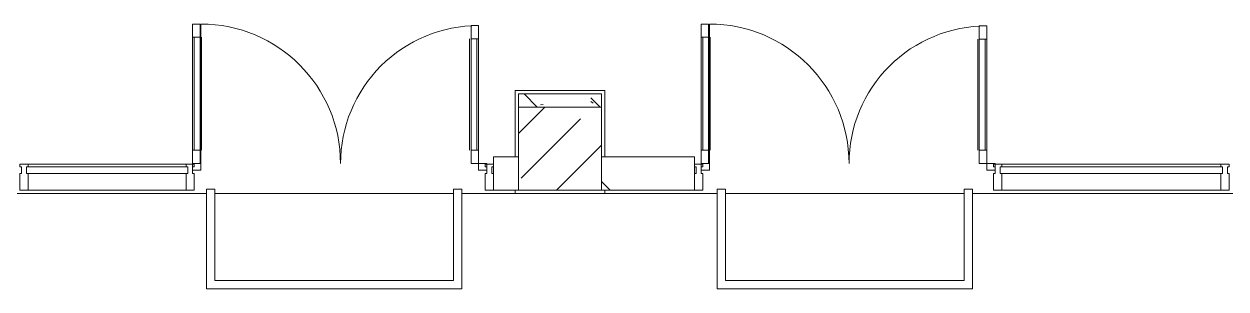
# Model space of a CAD drawing. Header units: millimetres. Extents: x -3377 to 186574, y -8553 to 29000.
# Drawn here: x 162138 to 169373, y 12805 to 14400 of the extents above; entities that cross this region are included whole.
import ezdxf

# ---------------------------------------------------------------- set-up
doc = ezdxf.new("R2010")
doc.units = ezdxf.units.MM
for name, color, linetype, lineweight, true_color in [('A-DETL-GENF-4', 7, 'Continuous', 5, 0xaaaaaa), ('A-DOOR-3', 7, 'Continuous', 5, 0xaaaaaa), ('A-FLOR-1', 7, 'Continuous', 5, 0xaaaaaa), ('I-WALL-5', 7, 'Continuous', 5, 0x787878)]:
    doc.layers.add(name, color=color, linetype=linetype, lineweight=lineweight, true_color=true_color)
for name, color, linetype, lineweight in [('A-GLAZ-CURT-2', 7, 'Continuous', 5), ('A-GLAZ-CWMG-2', 7, 'Continuous', 5), ('I-WALL-3', 7, 'Continuous', 5), ('S-COLS-2', 7, 'Continuous', 5)]:
    doc.layers.add(name, color=color, linetype=linetype, lineweight=lineweight)

# ---------------------------------------------------------------- blocks, each defined once
blk = doc.blocks.new('Дверь_Витражная_остекление_ - ВВ-11 остекление-32352627-1_8_1_птичка')
at = {"layer": 'A-DETL-GENF-4'}
for p, q in [((-790.5, -20), (-835.5, -20)), ((-835.5, -851), (-835.5, -20)), ((-790.5, -20), (-835.5, -20)), ((-835.5, -20), (-835.5, -851)), ((-790.5, -851), (-790.5, -20)), ((-790.5, -851), (-790.5, -20)), ((840.5, -860), (840.5, -20)), ((840.5, -20), (840.5, -860)), ((885.5, -860), (885.5, -20)), ((885.5, -860), (885.5, -20)), ((-835.5, -100), (-790.5, -100)), ((-825.5, -771), (-825.5, -100)), ((-781.5, -771), (-781.5, -100)), ((831.5, -780), (831.5, -100)), ((885.5, -100), (840.5, -100)), ((875.5, -780), (875.5, -100)), ((-835.5, -771), (-790.5, -771)), ((885.5, -780), (840.5, -780)), ((-835.5, -851), (-790.5, -851)), ((-835.5, -851), (-790.5, -851)), ((885.5, -860), (840.5, -860)), ((840.5, -860), (885.5, -860))]:
    blk.add_line(p, q, dxfattribs=at)
at = {"layer": 'A-DOOR-3'}
for p, q in [((-885.5, 20), (-835.5, 20)), ((-885.5, -20), (-885.5, 20)), ((-835.5, 20), (-835.5, -20)), ((835.5, 20), (885.5, 20)), ((835.5, -20), (835.5, 20)), ((885.5, 20), (885.5, -20)), ((-835.5, -20), (-885.5, -20)), ((-835.5, -851), (-835.5, -20)), ((835.5, -860), (835.5, -20)), ((885.5, -20), (835.5, -20))]:
    blk.add_line(p, q, dxfattribs=at)
for centre, radius, start, end in [((-835.5, -20), 831, 270, 0), ((835.5, -20), 840, 180, 270)]:
    blk.add_arc(centre, radius, start, end, dxfattribs=at)
blk = doc.blocks.new('Системная панель - Стекло - 40мм-32352622-1_8_1_птичка')
at = {"layer": 'A-GLAZ-CURT-2'}
for p, q in [((485, 40), (-485, 40)), ((-485, 40), (-485, 0)), ((-485, 0), (485, 0)), ((485, 0), (485, 40))]:
    blk.add_line(p, q, dxfattribs=at)
blk = doc.blocks.new('Прямоугольный импост - Импост структурный с накладкой - 160мм Темный-32352618-1_8_1_птичка')
at = {"layer": 'A-GLAZ-CWMG-2'}
for p, q in [((102599, 13557), (103549, 13557)), ((102599, 13400), (103549, 13400))]:
    blk.add_line(p, q, dxfattribs=at)
blk = doc.blocks.new('Прямоугольный импост - Импост структурный с накладкой - 160мм Темный-V131-1_8_1_птичка')
at = {"layer": 'A-GLAZ-CWMG-2'}
for p, q in [((-25, 0), (-25, 17)), ((-25, 17), (25, 17)), ((-15, 0), (-25, 0)), ((-15, -40), (-15, 0)), ((25, 0), (15, 0)), ((15, 0), (15, -40)), ((25, 17), (25, 0)), ((-25, -140), (-25, -40)), ((-25, -40), (-15, -40)), ((15, -40), (25, -40)), ((25, -40), (25, -140)), ((25, -140), (-25, -140))]:
    blk.add_line(p, q, dxfattribs=at)
blk = doc.blocks.new('Прямоугольный импост - Импост структурный с накладкой - 160мм Темный-32310142-1_8_1_птичка')
at = {"layer": 'A-GLAZ-CWMG-2'}
for p, q in [((-50, 0), (-50, 17)), ((-50, 17), (0, 17)), ((-40, 0), (-50, 0)), ((-40, -40), (-40, 0)), ((0, 0), (-10, 0)), ((-10, 0), (-10, -40)), ((0, 17), (0, 0)), ((-50, -140), (-50, -40)), ((-50, -40), (-40, -40)), ((-10, -40), (0, -40)), ((0, -40), (0, -140)), ((0, -140), (-50, -140))]:
    blk.add_line(p, q, dxfattribs=at)
blk = doc.blocks.new('Прямоугольный импост - Импост структурный с накладкой - 160мм Темный-32354018-1_8_1_птичка')
at = {"layer": 'A-GLAZ-CWMG-2'}
for p, q in [((108459, 13557), (109779, 13557)), ((108459, 13400), (109779, 13400))]:
    blk.add_line(p, q, dxfattribs=at)
blk = doc.blocks.new('Дверь_Витражная_остекление_ - ВВ-12 остекление-32353611-1_8_1_птичка')
at = {"layer": 'A-DETL-GENF-4'}
for p, q in [((-789.5, -20), (-834.5, -20)), ((-834.5, -849), (-834.5, -20)), ((-789.5, -20), (-834.5, -20)), ((-834.5, -20), (-834.5, -849)), ((-789.5, -849), (-789.5, -20)), ((-789.5, -849), (-789.5, -20)), ((839.5, -860), (839.5, -20)), ((839.5, -20), (839.5, -860)), ((884.5, -860), (884.5, -20)), ((884.5, -860), (884.5, -20)), ((-834.5, -100), (-789.5, -100)), ((-824.5, -769), (-824.5, -100)), ((-780.5, -769), (-780.5, -100)), ((830.5, -780), (830.5, -100)), ((884.5, -100), (839.5, -100)), ((874.5, -780), (874.5, -100)), ((-834.5, -769), (-789.5, -769)), ((884.5, -780), (839.5, -780)), ((-834.5, -849), (-789.5, -849)), ((-834.5, -849), (-789.5, -849)), ((884.5, -860), (839.5, -860)), ((839.5, -860), (884.5, -860))]:
    blk.add_line(p, q, dxfattribs=at)
at = {"layer": 'A-DOOR-3'}
for p, q in [((-884.5, 20), (-834.5, 20)), ((-884.5, -20), (-884.5, 20)), ((-834.5, 20), (-834.5, -20)), ((834.5, 20), (884.5, 20)), ((834.5, -20), (834.5, 20)), ((884.5, 20), (884.5, -20)), ((-834.5, -20), (-884.5, -20)), ((-834.5, -849), (-834.5, -20)), ((834.5, -860), (834.5, -20)), ((884.5, -20), (834.5, -20))]:
    blk.add_line(p, q, dxfattribs=at)
for centre, radius, start, end in [((-834.5, -20), 829, 270, 0), ((834.5, -20), 840, 180, 270)]:
    blk.add_arc(centre, radius, start, end, dxfattribs=at)
blk = doc.blocks.new('Системная панель - Стекло - 40мм-32353599-1_8_1_птичка')
at = {"layer": 'A-GLAZ-CURT-2'}
for p, q in [((670, 40), (-670, 40)), ((-670, 40), (-670, 0)), ((-670, 0), (670, 0)), ((670, 0), (670, 40))]:
    blk.add_line(p, q, dxfattribs=at)
blk = doc.blocks.new('Прямоугольный импост - Импост структурный с накладкой - 160мм Темный-30755595-1_8_1_птичка')
at = {"layer": 'A-GLAZ-CWMG-2'}
for p, q in [((0, 17), (-50, 17)), ((-50, 17), (-50, 0)), ((-50, 0), (-40, 0)), ((-40, 0), (-40, -40)), ((-10, -40), (-10, 0)), ((-10, 0), (0, 0)), ((0, 0), (0, 17)), ((-40, -40), (-50, -40)), ((-50, -40), (-50, -140)), ((0, -40), (-10, -40)), ((0, -140), (0, -40)), ((-50, -140), (0, -140))]:
    blk.add_line(p, q, dxfattribs=at)
blk = doc.blocks.new('Прямоугольный импост - Импост структурный с накладкой - 160мм Темный-V190-1_8_1_птичка')
at = {"layer": 'A-GLAZ-CWMG-2'}
for p, q in [((0, 17), (-50, 17)), ((-50, 17), (-50, 0)), ((-50, 0), (-40, 0)), ((-40, 0), (-40, -40)), ((-10, -40), (-10, 0)), ((-10, 0), (0, 0)), ((0, 0), (0, 17)), ((-40, -40), (-50, -40)), ((-50, -40), (-50, -140)), ((0, -40), (-10, -40)), ((0, -140), (0, -40)), ((-50, -140), (0, -140))]:
    blk.add_line(p, q, dxfattribs=at)

msp = doc.modelspace()

# ---------------------------------------------------------------- hatches: boundary and pattern name
at = {"layer": 'I-WALL-3'}
h = msp.add_hatch(dxfattribs=at)
h.set_pattern_fill('FP_117', color=256, style=0, pattern_type=2)
h.set_pattern_definition([(135, (59563.6, 0), (-353.5534, -353.5534), [])])
h.paths.add_polyline_path([(165046.5, 13400), (165113.6, 13400), (165113.6, 13600), (164963.6, 13600), (164963.6, 13400)])
h.paths.add_polyline_path([(170113.6, 13400), (170113.6, 13600), (169392.6, 13600), (169393.6, 13400), (170047.4, 13400)])
h.paths.add_polyline_path([(165613.6, 13400), (166173.6, 13400), (166173.6, 13600), (165613.6, 13600)])
h.paths.add_polyline_path([(160752.6, 13400), (160961.6, 13400), (160961.6, 13600), (160663.6, 13600), (160663.6, 13400), (160741.6, 13400)])
at = {"layer": 'I-WALL-5'}
h = msp.add_hatch(dxfattribs=at)
h.set_pattern_fill('FP_129', color=256, style=0, pattern_type=2)
h.set_pattern_definition([(135, (59563.6, 0), (-377.1708, -377.1708), [533.4, -88.9, 17.78, -88.9]), (135, (59563.6, 376.94), (-377.1708, -377.1708), []), (50, (59563.6, 0), (637.6445, -55.7866), [66.675, -733.425]), (355, (59563.6, 0), (-123.3494, 668.6992), [53.34, -586.74]), (100.451, (59616.75, -4.65), (514.299, 612.908), [56.665, -623.315]), (46.184, (59563.6, 177.8), (948.7764, -147.1497), [100.012, -1100.137]), (96.636, (59642.7, 165.5), (830.909, 865.997), [84.998, -934.973]), (351.184, (59563.6, 177.8), (830.918, 865.988), [80.01, -880.11]), (21, (59652.5, 133.35), (530.6506, -357.9283), [66.675, -733.425]), (326, (59652.5, 133.35), (216.308, 644.6585), [53.34, -586.74]), (71.451, (59696.7, 103.5), (746.9596, 286.7243), [56.665, -623.315]), (37.5, (59563.6, 0), (10.81053, 295.9426), [16.764, -562.864, 16.764, -578.866, -588.962]), (37.5, (59563.6, 0), (10.81053, 295.9426), [-1175.258, 16.764, -572.198]), (7.5, (59563.6, 0), (233.8692, 350.6318), [16.764, -322.834, 16.764, -549.529, -224.472]), (7.5, (59563.6, 0), (233.8692, 350.6318), [-905.891, 16.764, -207.708]), (327.5, (59365.36, 0), (474.5678, -20.0513), [16.764, -205.486, 16.764, -676.656, -920.115]), (327.5, (59365.36, 0), (474.5678, -20.0513), [-915.67, 16.764, -903.351]), (317.5, (59276.46, 0), (518.4522, 88.9934), [16.764, -272.161, 16.764, -443.738, -653.415]), (317.5, (59276.46, 0), (518.4522, 88.9934), [-749.427, 16.764, -636.651])])
h.paths.add_polyline_path([(165113.6, 13900), (165613.6, 13900), (165613.6, 13980), (165113.6, 13980)])
at = {"layer": 'S-COLS-2'}
h = msp.add_hatch(dxfattribs=at)
h.set_pattern_fill('FP_99', color=256, style=0, pattern_type=2)
h.set_pattern_definition([(45, (59563.6, 0), (-285.1231, 285.1231), []), (45, (59848.73, 0), (-285.1231, 285.1231), [504.031, -100.806, 16.764, -84.042])])
h.paths.add_polyline_path([(165400, 13400), (165613.6, 13400), (165613.6, 13900), (165113.6, 13900), (165113.6, 13400)])

# ---------------------------------------------------------------- linework, layer by layer
at = {"layer": 'A-FLOR-1'}
for p, q in [((165093.6, 13600), (165093.6, 14000)), ((165093.6, 14000), (165633.6, 14000)), ((165633.6, 14000), (165633.6, 13600)), ((163285.2, 13404.6), (163235.2, 13404.6)), ((163235.2, 13404.6), (163235.2, 12804.6)), ((163285.2, 12854.6), (163285.2, 13404.6)), ((164772.4, 13404.6), (164722.4, 13404.6)), ((164722.4, 13404.6), (164722.4, 12854.6)), ((164772.4, 12804.6), (164772.4, 13404.6)), ((165093.6, 13380), (165093.6, 13400)), ((165633.6, 13400), (165633.6, 13380)), ((166360.2, 13404.6), (166310.2, 13404.6)), ((166310.2, 13404.6), (166310.2, 12804.6)), ((166360.2, 12854.6), (166360.2, 13404.6)), ((167847.4, 13404.6), (167797.4, 13404.6)), ((167797.4, 13404.6), (167797.4, 12854.6)), ((167847.4, 12804.6), (167847.4, 13404.6)), ((159353.6, 13380), (163235.2, 13380)), ((164722.4, 13380), (163285.2, 13380)), ((164772.4, 13380), (165633.6, 13380)), ((165633.6, 13380), (166310.2, 13380)), ((167797.4, 13380), (166360.2, 13380)), ((167847.4, 13380), (170633.6, 13380)), ((164722.4, 12854.6), (163285.2, 12854.6)), ((167797.4, 12854.6), (166360.2, 12854.6)), ((163235.2, 12804.6), (164772.4, 12804.6)), ((166310.2, 12804.6), (167847.4, 12804.6))]:
    msp.add_line(p, q, dxfattribs=at)
at = {"layer": 'I-WALL-3'}
for p, q in [((165613.6, 13980), (165113.6, 13980)), ((165113.6, 13980), (165113.6, 13900)), ((165613.6, 13900), (165613.6, 13980)), ((165113.6, 13900), (165613.6, 13900)), ((165113.6, 13600), (164963.6, 13600)), ((164963.6, 13600), (164963.6, 13400)), ((165113.6, 13400), (165113.6, 13600)), ((166173.6, 13600), (165613.6, 13600)), ((165613.6, 13600), (165613.6, 13400)), ((166173.6, 13400), (166173.6, 13600)), ((164963.6, 13400), (165113.6, 13400)), ((165613.6, 13400), (166173.6, 13400))]:
    msp.add_line(p, q, dxfattribs=at)
at = {"layer": 'S-COLS-2'}
for p, q in [((165613.6, 13900), (165113.6, 13900)), ((165113.6, 13900), (165113.6, 13600)), ((165613.6, 13600), (165613.6, 13900)), ((165113.6, 13600), (165113.6, 13400)), ((165613.6, 13400), (165613.6, 13600)), ((165113.6, 13400), (165613.6, 13400))]:
    msp.add_line(p, q, dxfattribs=at)

# ---------------------------------------------------------------- block references
at = {"layer": 'A-DOOR-3', "rotation": 180}
for name, p in [('Дверь_Витражная_остекление_ - ВВ-11 остекление-32352627-1_8_1_птичка', (164038.1, 13540)), ('Дверь_Витражная_остекление_ - ВВ-12 остекление-32353611-1_8_1_птичка', (167098.1, 13540))]:
    msp.add_blockref(name, p, dxfattribs=at)
at = {"layer": 'A-GLAZ-CURT-2', "rotation": 180}
for name, p in [('Системная панель - Стекло - 40мм-32352622-1_8_1_птичка', (162637.6, 13540)), ('Системная панель - Стекло - 40мм-32353599-1_8_1_птичка', (168682.6, 13540))]:
    msp.add_blockref(name, p, dxfattribs=at)
at = {"layer": 'A-GLAZ-CWMG-2', "extrusion": (0, 0, -1)}
for name, p in [('Прямоугольный импост - Импост структурный с накладкой - 160мм Темный-V131-1_8_1_птичка', (-162137.6, 13540)), ('Прямоугольный импост - Импост структурный с накладкой - 160мм Темный-V131-1_8_1_птичка', (-163137.6, 13540)), ('Прямоугольный импост - Импост структурный с накладкой - 160мм Темный-32310142-1_8_1_птичка', (-166173.6, 13540)), ('Прямоугольный импост - Импост структурный с накладкой - 160мм Темный-V131-1_8_1_птичка', (-167997.6, 13540))]:
    msp.add_blockref(name, p, dxfattribs=at)
at = {"layer": 'A-GLAZ-CWMG-2'}
for name, p in [('Прямоугольный импост - Импост структурный с накладкой - 160мм Темный-32352618-1_8_1_птичка', (59563.6, 0)), ('Прямоугольный импост - Импост структурный с накладкой - 160мм Темный-V190-1_8_1_птичка', (164963.6, 13540)), ('Прямоугольный импост - Импост структурный с накладкой - 160мм Темный-32354018-1_8_1_птичка', (59563.6, 0)), ('Прямоугольный импост - Импост структурный с накладкой - 160мм Темный-30755595-1_8_1_птичка', (169392.6, 13540))]:
    msp.add_blockref(name, p, dxfattribs=at)

doc.saveas('drawing.dxf')
